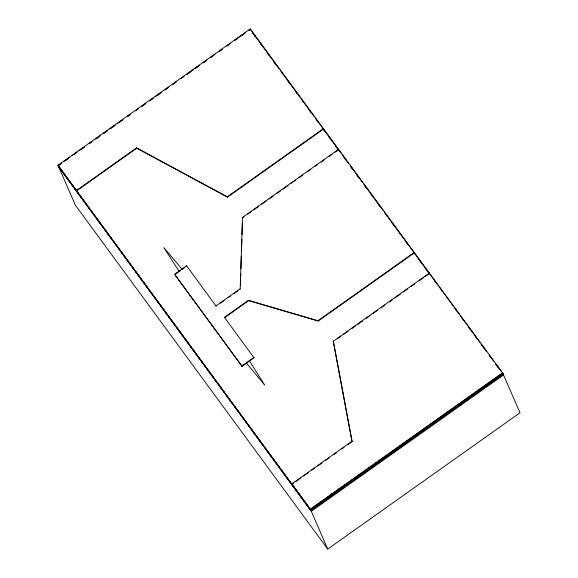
<?xml version="1.0" encoding="UTF-8"?>
<svg xmlns="http://www.w3.org/2000/svg" width="578" height="578" viewBox="0 0 578 578"><rect width="100%" height="100%" fill="white"/><g stroke="black" fill="none" stroke-linecap="round" stroke-linejoin="round"><path stroke-width="0.87" d="M240.21 289.21L242.449 217.422L338.578 149.254L338.744 149.623L335.074 152.224M240.332 285.633L240.723 274.03M240.903 268.676L241.322 256.177M241.474 251.712L241.893 239.22M242.045 234.755L242.464 222.255M327.74 549.1L310.35 509.11L502.607 372.767L519.998 412.757L327.74 549.1L75.393 205.233L58.002 165.243L250.26 28.9L502.802 373.207L310.545 509.55L58.197 165.684L61.145 163.596M58.161 165.611L61.846 163.003M64.057 161.435L69.216 157.78M72.156 155.684L77.315 152.028M79.526 150.461L84.684 146.805M89.836 143.149L92.047 141.581M95.731 138.973L100.153 135.837M103.83 133.222L107.515 130.614M109.726 129.046L115.622 124.87M117.833 123.302L122.984 119.639M127.406 116.51L130.353 114.415M135.505 110.759L138.453 108.671M141.4 106.583L145.822 103.448M149.507 100.839L153.921 97.704M155.395 96.656L161.291 92.48M164.976 89.865L168.653 87.256M173.075 84.121L176.76 81.505M181.181 78.377L184.122 76.282M187.07 74.194L193.702 69.497M195.176 68.45L199.591 65.314M203.275 62.706L206.96 60.09M210.645 57.482L215.059 54.346M218.744 51.731L222.429 49.123M226.851 45.987L230.528 43.372M239.371 37.108L234.95 40.243L237.19 38.748M240.845 36.06L245.26 32.924M248.945 30.316L250.419 29.268M65.56 160.46L68.507 158.372M73.666 154.716L75.877 153.148M81.765 148.972L83.976 147.404M89.872 143.221L91.346 142.181M95.76 139.045L99.445 136.43M103.867 133.301L106.814 131.206M111.229 128.078L114.177 125.982M119.335 122.326L122.283 120.238M127.435 116.583L129.645 115.015M135.541 110.839L137.752 109.271M141.429 106.655L145.114 104.047M149.536 100.912L152.484 98.824M156.905 95.688L160.583 93.072M165.005 89.944L167.952 87.849M173.104 84.193L175.315 82.625M181.21 78.449L183.421 76.881M187.106 74.273L190.783 71.658M195.205 68.522L198.89 65.914M203.311 62.778L206.252 60.69M210.674 57.554L213.622 55.466M218.78 51.81L221.721 49.715M226.879 46.059L229.09 44.492M240.874 36.132L244.559 33.524M248.981 30.388L250.455 29.348M136.589 147.852L76.506 190.458L76.672 190.827L136.748 148.221L227.472 197.163L323.601 128.995L323.442 128.619L227.313 196.795L136.589 147.852L136.748 148.221M244.082 216.75L242.616 217.798L242.449 217.422M247.752 214.149L251.423 211.548M253.619 209.987L258.756 206.346M261.69 204.265L266.097 201.144M269.03 199.063L273.43 195.935M277.1 193.334L280.771 190.733M282.974 189.172L288.111 185.531M291.045 183.45L295.445 180.329M299.115 177.728L302.785 175.12M307.185 171.998L310.126 169.918M315.263 166.276L317.459 164.716M321.13 162.115L324.8 159.514M329.2 156.385L332.14 154.304M242.016 366.351L241.857 365.982L253.872 357.457L254.031 357.833L242.016 366.351L174.563 274.283L186.578 265.764L216.179 306.246M174.722 274.651L180.379 270.641M181.795 269.637L184.62 267.636M216.02 305.878L240.051 288.834M220.55 303.154L224.192 300.567M228.563 297.468L230.745 295.922M234.386 293.335L238.028 290.756M318.16 320.58L414.289 252.413L414.448 252.781L318.319 320.956L248.461 300.3L224.43 317.344L254.031 357.833M224.589 317.712L248.627 300.668L318.319 320.956M333.296 341.215L352.089 441.657L333.296 341.215L429.425 273.047L429.584 273.416L425.184 276.537M337.863 338.462L340.796 336.382M343.729 334.301L348.137 331.18M351.807 328.579L355.477 325.978M357.674 324.41L362.811 320.768M365.744 318.688L370.151 315.566M373.085 313.486L377.485 310.364M381.155 307.763L384.825 305.155M389.225 302.034L392.166 299.953M395.099 297.872L400.236 294.231M403.169 292.15L407.577 289.029M411.24 286.428L414.91 283.82M419.317 280.698L423.717 277.577M293.472 483.222L292.006 484.263L291.847 483.887L351.93 441.281M295.669 481.662L300.798 478.028M303.732 475.947L308.125 472.826M311.788 470.232L314.721 468.151M317.654 466.078L322.047 462.956M325.71 460.363L329.373 457.762M333.773 454.64L336.699 452.567M341.829 448.925L344.026 447.372M347.689 444.771L351.352 442.17M502.766 373.135L310.516 509.478L291.847 483.887M310.87 510.295L332.495 494.956L310.906 510.388M503.163 374.045L349.358 483.114L370.989 467.775M182.265 269.399L163.82 247.63L179.259 271.53M246.553 363.23L264.76 385.172L249.559 361.098M251.878 31.631L272.224 59.418M272.686 59.982L279.16 68.869M280.157 70.162L299.968 97.22M300.965 98.513L314.338 116.77M315.371 118.143L320.776 125.571M321.773 126.871L341.584 153.929M342.581 155.222L348.512 163.379M350.579 166.124L355.947 173.472M356.98 174.852L362.384 182.28M363.381 183.573L369.32 191.73M369.79 192.301L383.192 210.63M384.189 211.924L390.128 220.081M390.591 220.651L438.644 286.153M439.677 287.533L445.082 294.961M446.079 296.254L453.051 305.784M454.084 307.164L459.416 314.432M460.485 315.884L465.89 323.312M466.887 324.612L473.852 334.135M474.885 335.515L480.224 342.783M481.293 344.235L486.698 351.67M489.291 355.145L493.626 361.12M495.693 363.865L501.032 371.134M502.094 372.593L503.2 374.125L310.978 510.547L58.631 166.681M252.803 33.264L255.476 36.898M260.808 44.166L261.877 45.619M267.209 52.887L269.348 55.799M273.611 61.615L276.284 65.249M281.616 72.517L282.685 73.97M288.017 81.245L290.149 84.15M296.023 92.148L297.085 93.6M302.424 100.868L303.486 102.328M308.825 109.596L310.957 112.5M316.831 120.499L317.893 121.951M323.232 129.226L324.829 131.401M329.099 137.217L331.765 140.859M335.5 145.945L338.701 150.309M344.033 157.577L345.637 159.759M350.441 166.298L352.573 169.209M356.843 175.026L359.509 178.66M364.306 185.198L366.445 188.11M370.715 193.926L373.381 197.56M377.116 202.647L379.782 206.281M385.114 213.557L387.253 216.461M391.516 222.277L394.189 225.911M399.521 233.18L400.59 234.639M405.922 241.907L408.061 244.812M413.927 252.81L414.99 254.262M418.197 258.626L421.926 263.713M424.599 267.354L428.862 273.17M434.735 281.161L435.798 282.62M441.137 289.889L442.199 291.341M455.536 309.519L456.606 310.971M461.945 318.24L463.542 320.422M468.346 326.967L470.478 329.872M474.748 335.688L477.414 339.322M481.149 344.409L484.35 348.772M489.154 355.318L491.286 358.223M495.556 364.039L498.222 367.673M502.492 373.489L503.554 374.949L311.304 511.284L58.949 167.418M339.011 488.345L340.081 489.797L341.88 488.518M174.563 274.283L241.857 365.982M331.461 493.561L332.516 494.992M58.002 165.243L76.672 190.827M58.515 166.428L310.942 510.461M250.26 28.9L250.881 30.338M227.313 196.795L227.472 197.163M248.461 300.3L248.627 300.668M186.578 265.764L186.737 266.133"/></g></svg>
